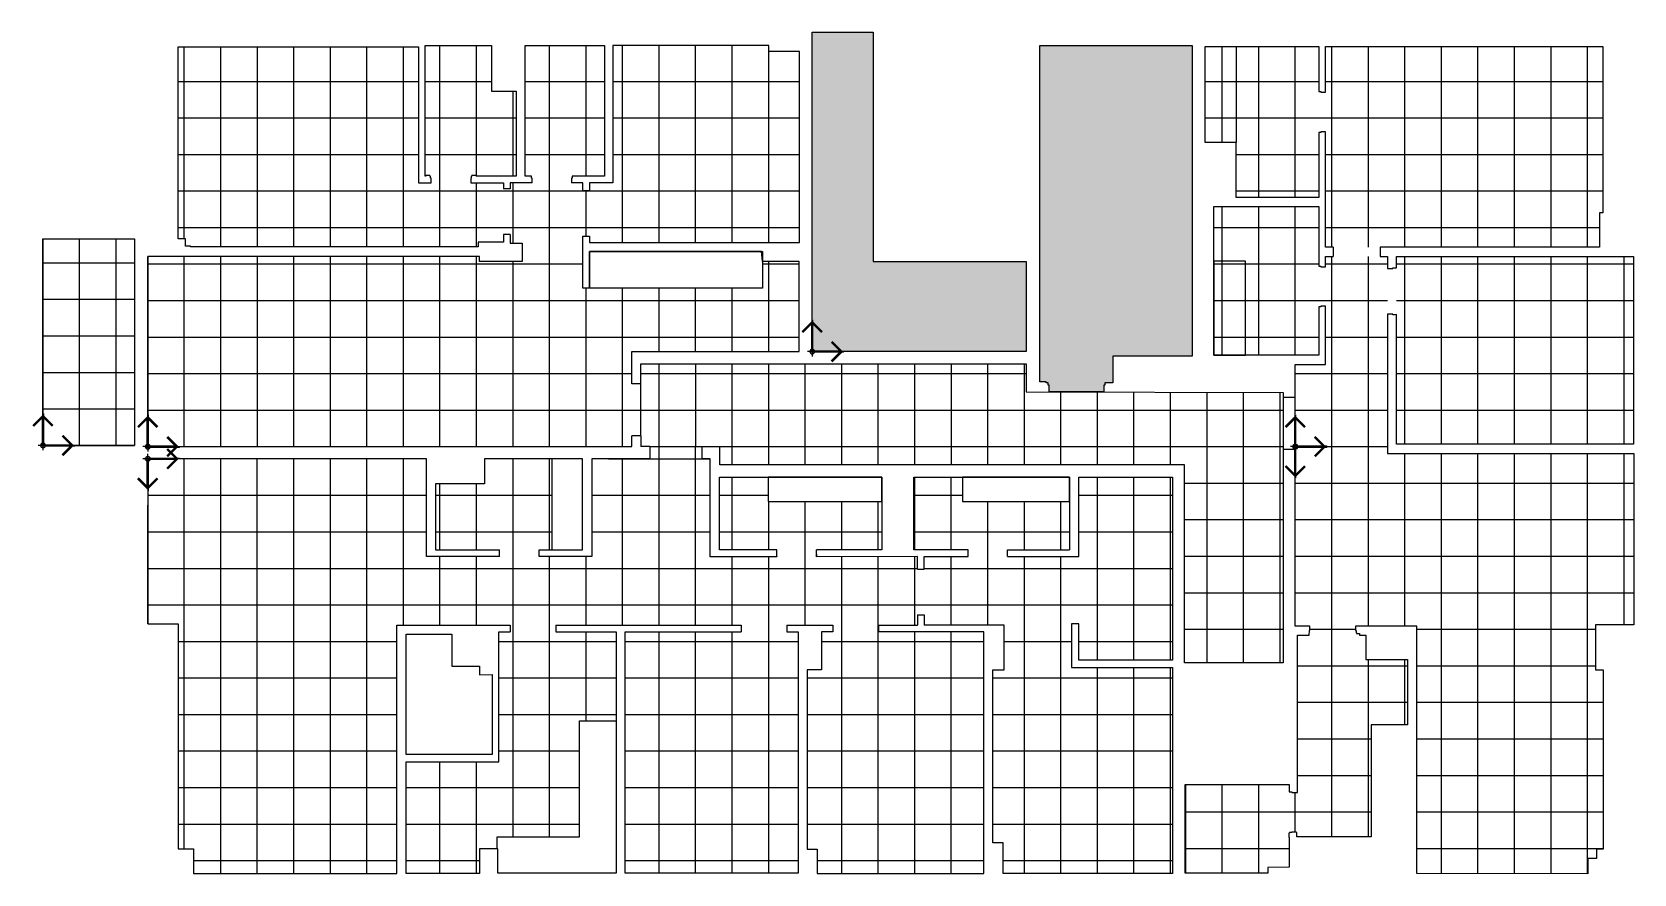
# Model space of a CAD drawing. Header units: metres. Extents: x 320 to 393, y -284 to -70.
# Drawn here: x 339.05 to 365.36, y -184.13 to -170.3 of the extents above; entities that cross this region are included whole.
import ezdxf

# ---------------------------------------------------------------- set-up
doc = ezdxf.new("R2010")
doc.units = ezdxf.units.M
for name, color, linetype in [('contorno', 2, 'Continuous'), ('hatch piso hormigon', 253, 'Continuous'), ('Hatch pisos', 252, 'Continuous'), ('Hatch pisos balcones', 252, 'Continuous')]:
    doc.layers.add(name, color=color, linetype=linetype)

# ---------------------------------------------------------------- blocks, each defined once
blk = doc.blocks.new('dsdadaaa')
at = {"layer": 'contorno', "color": 1}
for p, q in [((338.433, -127.315), (338.273, -127.315)), ((338.352, -127.395), (338.352, -127.235))]:
    blk.add_line(p, q, dxfattribs=at)
at = {"layer": 'contorno', "color": 3, "const_width": 0.04}
blk.add_lwpolyline([(338.512, -127.635), (338.352, -127.795), (338.192, -127.635), (338.352, -127.795), (338.352, -127.315), (338.832, -127.315), (338.672, -127.475), (338.832, -127.315), (338.672, -127.155)], dxfattribs=at)
at = {"layer": 'contorno', "color": 1}
blk.add_circle((338.353, -127.315), 0.04, dxfattribs=at)

msp = doc.modelspace()

# ---------------------------------------------------------------- hatches: boundary and pattern name
at = {"layer": 'hatch piso hormigon', "true_color": 0x139b48, "transparency": 33554559}
h = msp.add_hatch(dxfattribs=at)
h.set_pattern_fill('ANSI36', color=114, scale=0.01)
h.set_pattern_definition([(45, (351.860926, -125.55388), (0.01683798, 0.06173926), [0.079375, -0.015875, 0, -0.015875])])
h.paths.add_polyline_path([(352.861, -174.075), (352.861, -170.305), (351.861, -170.305), (351.861, -175.534, -0.414218), (351.881, -175.554), (355.376, -175.554), (355.376, -174.075)])
h = msp.add_hatch(dxfattribs=at)
h.set_pattern_fill('ANSI36', color=114, scale=0.01)
h.paths.add_polyline_path([(358.096, -170.526), (355.596, -170.526), (355.596, -176.05), (355.696, -176.05), (355.696, -176.065), (355.731, -176.065), (355.731, -176.102), (355.746, -176.102), (355.746, -176.215), (356.646, -176.215), (356.646, -176.102), (356.661, -176.102), (356.661, -176.065), (356.796, -176.065), (356.796, -175.626), (358.096, -175.626)])
at = {"layer": 'Hatch pisos'}
h = msp.add_hatch(dxfattribs=at)
h.set_pattern_fill('_USER', color=256, scale=0.6, double=1, pattern_type=0)
h.set_pattern_definition([(0, (340.94563, -177.1151), (0, 0.6), []), (90, (340.94563, -177.1151), (-0.6, 4e-17), [])])
h.paths.add_polyline_path([(349.045, -176.935), (349.045, -176.085), (348.895, -176.085), (348.895, -175.91), (348.895, -175.554), (351.046, -175.554), (351.646, -175.554), (351.646, -174.075), (351.046, -174.075), (351.046, -174.51), (348.201, -174.51), (348.091, -174.51), (348.091, -173.658), (348.201, -173.658), (348.201, -173.76), (351.411, -173.76), (351.651, -173.76), (351.651, -170.626), (351.146, -170.626), (351.146, -170.524), (348.586, -170.524), (348.586, -172.78), (348.201, -172.78), (348.201, -172.908), (348.091, -172.908), (348.091, -172.78), (347.909, -172.78), (347.909, -172.67), (348.446, -172.67), (348.446, -170.524), (347.146, -170.524), (347.146, -172.67), (347.249, -172.67), (347.249, -172.706), (347.259, -172.706), (347.259, -172.78), (346.899, -172.78), (346.899, -172.878), (346.789, -172.878), (346.789, -172.78), (346.251, -172.78), (346.251, -172.66), (346.341, -172.66), (346.996, -172.67), (346.996, -171.274), (346.595, -171.274), (346.595, -170.524), (345.501, -170.524), (345.501, -172.66), (345.591, -172.66), (345.591, -172.706), (345.601, -172.706), (345.601, -172.78), (345.391, -172.78), (345.391, -170.549), (341.446, -170.549), (341.446, -173.704), (341.566, -173.704), (341.566, -173.82), (341.646, -173.82), (346.376, -173.834), (346.376, -173.755), (346.789, -173.755), (346.789, -173.628), (346.899, -173.628), (346.899, -173.774), (347.095, -173.774), (347.095, -174.074), (346.395, -174.074), (346.393, -173.994), (340.946, -173.994), (340.946, -177.115), (341.186, -177.115), (348.895, -177.115), (348.895, -176.935)])
h.paths.add_polyline_path([(355.751, -176.216), (355.816, -176.216), (355.751, -176.216)])
at = {"layer": 'Hatch pisos', "true_color": 0x636466}
h = msp.add_hatch(dxfattribs=at)
h.set_pattern_fill('_USER', color=251, scale=0.6, double=1, pattern_type=0)
h.set_pattern_definition([(0, (359.7958, -177.1151), (0, 0.6), []), (90, (359.7958, -177.1151), (-0.6, 4e-17), [])])
h.paths.add_polyline_path([(360.18, -174.15), (360.18, -173.171), (358.456, -173.171), (358.456, -175.611), (360.18, -175.611), (360.18, -174.82), (360.216, -174.82), (360.216, -174.81), (360.29, -174.81), (360.29, -174.16), (360.216, -174.16), (360.216, -174.15)])
h.paths.add_polyline_path([(358.826, -172.121), (358.826, -173.021), (360.18, -173.021), (360.18, -171.954), (360.216, -171.954), (360.216, -171.944), (360.29, -171.944), (360.29, -171.944), (360.29, -171.294), (360.216, -171.294), (360.216, -171.284), (360.18, -171.284), (360.18, -170.541), (358.316, -170.54), (358.316, -172.121)])
at = {"layer": 'Hatch pisos'}
h = msp.add_hatch(dxfattribs=at)
h.set_pattern_fill('_USER', color=256, scale=0.6, double=1, pattern_type=0)
h.set_pattern_definition([(0, (359.7957, -177.1151), (0, 0.6), []), (90, (359.7957, -177.1151), (-0.6, 4e-17), [])])
h.paths.add_polyline_path([(364.795, -173.841), (364.795, -173.276), (364.846, -173.276), (364.846, -170.541), (360.291, -170.541), (360.29, -173.841)])
h.paths.add_polyline_path([(361.46, -173.99), (361.46, -177.076), (365.35, -177.076), (365.35, -173.991)], flags=17)
h.paths.add_polyline_path([(361.31, -177.226), (361.31, -173.99), (360.29, -173.99), (360.29, -175.766), (359.796, -175.766), (359.796, -180.063), (361.79, -180.063), (361.79, -184.129), (364.602, -184.135), (364.602, -183.881), (364.744, -183.881), (364.744, -183.726), (364.855, -183.726), (364.855, -180.783), (364.725, -180.783), (364.725, -180.043), (365.359, -180.043), (365.359, -177.226)])
h = msp.add_hatch(dxfattribs=at)
h.set_pattern_fill('_USER', color=1, scale=0.6, double=1, pattern_type=0)
h.set_pattern_definition([(0, (340.9457, -177.1151), (0, 0.6), []), (90, (340.9457, -177.1151), (-0.6, 4e-17), [])])
h.paths.add_polyline_path([(357.976, -177.414), (357.976, -180.664), (359.596, -180.664), (359.596, -176.225), (355.816, -176.216), (355.751, -176.216), (355.751, -176.216), (355.376, -176.215), (355.376, -175.754), (349.045, -175.754), (349.045, -176.085), (349.045, -176.935), (349.045, -177.114), (349.195, -177.113), (350.045, -177.114), (350.344, -177.114), (350.344, -177.414)])
h = msp.add_hatch(dxfattribs=at)
h.set_pattern_fill('_USER', color=256, scale=0.6, double=1, pattern_type=0)
h.set_pattern_definition([(0, (340.94534, -177.3151), (0, 0.6), []), (90, (340.94534, -177.3151), (-0.6, 4e-17), [])])
h.paths.add_polyline_path([(357.776, -177.614), (356.238, -177.614), (356.238, -178.921), (355.071, -178.921), (355.071, -178.811), (356.088, -178.811), (356.088, -178.014), (354.331, -178.014), (354.331, -177.614), (353.531, -177.614), (353.531, -178.811), (354.421, -178.811), (354.421, -178.921), (353.7, -178.921), (353.7, -179.126), (353.59, -179.126), (353.59, -178.921), (351.929, -178.924), (351.929, -178.811), (353.004, -178.811), (353.004, -178.014), (351.139, -178.014), (351.139, -177.614), (350.339, -177.614), (350.339, -178.811), (351.279, -178.811), (351.279, -178.925), (350.184, -178.926), (350.184, -177.314), (350.045, -177.314), (350.045, -177.114), (349.195, -177.114), (349.195, -177.314), (348.239, -177.315), (348.239, -178.921), (347.374, -178.921), (347.374, -178.811), (347.589, -178.811), (347.589, -177.315), (346.475, -177.315), (346.475, -177.728), (345.675, -177.728), (345.675, -178.811), (346.724, -178.811), (346.724, -178.921), (345.525, -178.921), (345.525, -177.315), (340.966, -177.315, -0.414218), (340.946, -177.335), (340.946, -177.355), (340.945, -180.024), (341.445, -180.024), (341.445, -183.724), (341.695, -183.724), (341.695, -184.126), (345.038, -184.126), (345.038, -180.046), (346.897, -180.046), (346.897, -180.156), (346.715, -180.156), (346.715, -182.293), (345.188, -182.293), (345.188, -184.129), (346.395, -184.129), (346.395, -183.724), (346.687, -183.724), (346.687, -183.524), (348.038, -183.524), (348.038, -181.621), (348.638, -181.621), (348.638, -180.156), (347.647, -180.156), (347.647, -180.046), (350.693, -180.046), (350.693, -180.156), (348.788, -180.156), (348.788, -184.124), (351.629, -184.124), (351.629, -180.156), (351.443, -180.156), (351.443, -180.046), (352.197, -180.046), (352.197, -180.156), (352.015, -180.156), (352.015, -180.781), (351.78, -180.781), (351.78, -183.725), (351.944, -183.725), (351.944, -184.126), (354.679, -184.126), (354.679, -180.156), (352.947, -180.156), (352.947, -180.046), (353.59, -180.046), (353.59, -179.876), (353.7, -179.876), (353.7, -180.046), (355.015, -180.046), (355.015, -180.781), (354.829, -180.781), (354.829, -183.623), (354.995, -183.624), (354.995, -184.126), (357.776, -184.126), (357.776, -180.744), (356.118, -180.744), (356.118, -180.024), (356.238, -180.024), (356.238, -180.624), (357.776, -180.624)])
h = msp.add_hatch(dxfattribs=at)
h.set_pattern_fill('_USER', color=256, scale=0.6, double=1, pattern_type=0)
h.set_pattern_definition([(0, (359.7957, -177.1151), (0, 0.6), []), (90, (359.7957, -177.1151), (-0.6, 4e-17), [])])
h.paths.add_polyline_path([(361.04, -181.685), (361.64, -181.685), (361.64, -180.613), (360.955, -180.613), (360.955, -180.213), (360.848, -180.213), (360.848, -180.183), (360.803, -180.183), (360.803, -180.173), (360.793, -180.173), (360.793, -180.137), (360.783, -180.137), (360.783, -180.063), (360.033, -180.063), (360.033, -180.137), (360.028, -180.137), (360.023, -180.213), (359.831, -180.213), (359.831, -182.796), (359.811, -182.796), (359.737, -182.796), (359.737, -182.786), (359.694, -182.786), (359.696, -182.665), (357.985, -182.665), (357.985, -184.124), (359.346, -184.124), (359.346, -184.026), (359.696, -184.025), (359.696, -183.536), (359.691, -183.536), (359.691, -183.466), (359.701, -183.466), (359.701, -183.456), (359.737, -183.456), (359.737, -183.446), (359.811, -183.446), (359.811, -183.456), (359.821, -183.456), (359.821, -183.525), (361.04, -183.525)])
at = {"layer": 'Hatch pisos balcones'}
h = msp.add_hatch(dxfattribs=at)
h.set_pattern_fill('_USER', color=256, scale=0.6, double=1, pattern_type=0)
h.set_pattern_definition([(0, (339.22536, -177.0951), (0, 0.6), []), (90, (339.22536, -177.0951), (-0.6, 4e-17), [])])
h.paths.add_polyline_path([(340.726, -173.704), (339.225, -173.704), (339.225, -177.095), (340.726, -177.095)])

# ---------------------------------------------------------------- linework, layer by layer
at = {"layer": 'contorno'}
for p, q in [((346.899, -172.878), (346.789, -172.878)), ((348.091, -172.908), (348.201, -172.908)), ((346.899, -173.628), (346.789, -173.628)), ((348.091, -173.658), (348.201, -173.658)), ((360.419, -173.841), (360.419, -173.99)), ((361.189, -173.841), (361.189, -173.99)), ((360.29, -174.16), (360.29, -173.99)), ((360.29, -175.766), (360.29, -174.81)), ((349.045, -175.754), (355.376, -175.754)), ((349.045, -176.085), (349.045, -175.754)), ((355.376, -175.754), (355.376, -176.215)), ((349.045, -176.935), (349.045, -176.085)), ((355.376, -176.215), (359.596, -176.225)), ((359.596, -176.225), (359.596, -180.664)), ((359.596, -176.305), (359.796, -176.305)), ((349.045, -176.935), (349.045, -177.114)), ((349.195, -177.314), (348.239, -177.315)), ((348.239, -177.315), (348.239, -178.921)), ((349.195, -177.113), (349.045, -177.114)), ((349.195, -177.114), (349.195, -177.314)), ((350.045, -177.114), (350.045, -177.314)), ((350.045, -177.114), (350.344, -177.114)), ((350.184, -177.314), (350.045, -177.314)), ((350.184, -178.926), (350.184, -177.314)), ((350.344, -177.414), (350.344, -177.114)), ((359.596, -177.155), (359.796, -177.155)), ((357.976, -177.414), (350.344, -177.414)), ((356.238, -178.921), (356.238, -177.614)), ((356.238, -177.614), (357.776, -177.614)), ((357.776, -177.614), (357.776, -180.624)), ((357.976, -180.664), (357.976, -177.414)), ((348.239, -178.921), (347.374, -178.921)), ((351.279, -178.925), (350.184, -178.926)), ((351.279, -178.811), (350.339, -178.811)), ((353.59, -178.921), (351.929, -178.924)), ((353.59, -179.126), (353.59, -178.921)), ((353.7, -179.126), (353.7, -178.921)), ((353.7, -178.921), (354.421, -178.921)), ((355.071, -178.811), (356.088, -178.811)), ((355.071, -178.921), (356.238, -178.921)), ((353.59, -179.126), (353.7, -179.126)), ((353.59, -179.876), (353.7, -179.876)), ((353.59, -179.876), (353.59, -180.046)), ((353.7, -179.876), (353.7, -180.046)), ((352.947, -180.046), (353.59, -180.046)), ((355.015, -180.046), (353.7, -180.046)), ((355.015, -180.781), (355.015, -180.046)), ((356.238, -180.024), (356.118, -180.024)), ((356.118, -180.024), (356.118, -180.744)), ((356.238, -180.624), (356.238, -180.024)), ((356.118, -180.744), (357.776, -180.744)), ((357.776, -180.624), (356.238, -180.624)), ((357.776, -180.744), (357.776, -184.126)), ((359.596, -180.664), (357.976, -180.664)), ((354.829, -183.623), (354.829, -180.781)), ((354.829, -180.781), (355.015, -180.781)), ((354.995, -183.624), (354.829, -183.623)), ((354.995, -184.126), (354.995, -183.624)), ((357.776, -184.126), (354.995, -184.126))]:
    msp.add_line(p, q, dxfattribs=at)
for points in [[(351.861, -170.305), (352.861, -170.305), (352.861, -174.075), (355.376, -174.075), (355.376, -175.554), (351.861, -175.554)], [(358.826, -172.12), (358.316, -172.12), (358.316, -170.54), (358.826, -170.54)], [(340.726, -177.095), (339.225, -177.095), (339.225, -173.704), (340.726, -173.704)], [(351.046, -174.51), (348.201, -174.51), (348.201, -173.91), (351.046, -173.91)], [(358.979, -174.07), (358.456, -174.07), (358.456, -175.61), (358.979, -175.61)], [(351.139, -178.014), (353.004, -178.014), (353.004, -177.614), (351.139, -177.614)], [(354.331, -178.014), (356.088, -178.014), (356.088, -177.614), (354.331, -177.614)], [(345.188, -180.196), (345.94, -180.196), (345.94, -180.722), (346.395, -180.722), (346.395, -180.862), (346.605, -180.86), (346.605, -182.174), (345.188, -182.174)]]:
    msp.add_lwpolyline(points, close=True, dxfattribs=at)
for points in [[(341.446, -170.549), (345.391, -170.549), (345.391, -172.78), (345.601, -172.78)], [(346.789, -173.628), (346.789, -173.755), (346.376, -173.755), (346.376, -173.834), (341.646, -173.834), (341.646, -173.82), (341.566, -173.82), (341.566, -173.704), (341.446, -173.704), (341.446, -170.549)], [(345.601, -172.78), (345.601, -172.706), (345.591, -172.706), (345.591, -172.67), (345.581, -172.67), (345.581, -172.66), (345.511, -172.66), (345.511, -172.67), (345.501, -172.67), (345.501, -170.524), (346.595, -170.524), (346.595, -171.274), (346.996, -171.274), (346.996, -172.67), (346.341, -172.67), (346.341, -172.66), (346.271, -172.66), (346.271, -172.67), (346.261, -172.67), (346.261, -172.706), (346.251, -172.706), (346.251, -172.78)], [(347.259, -172.78), (347.259, -172.706), (347.249, -172.706), (347.249, -172.67), (347.146, -172.67), (347.146, -170.524), (348.446, -170.524), (348.446, -172.67), (347.919, -172.67), (347.919, -172.706), (347.909, -172.706), (347.909, -172.78)], [(348.201, -173.658), (348.201, -173.76), (351.411, -173.76), (351.651, -173.76), (351.651, -170.626), (351.146, -170.626), (351.146, -170.524), (348.586, -170.524), (348.586, -172.78), (348.211, -172.78), (348.201, -172.78), (348.201, -172.908)], [(355.601, -170.527), (358.101, -170.527), (358.101, -175.627), (356.801, -175.627), (356.801, -176.066), (356.666, -176.066), (356.666, -176.103), (356.651, -176.103), (356.651, -176.216), (355.751, -176.216), (355.751, -176.103), (355.736, -176.103), (355.736, -176.066), (355.701, -176.066), (355.701, -176.051), (355.601, -176.051), (355.601, -170.527)], [(358.316, -170.54), (360.18, -170.541), (360.18, -171.284), (360.216, -171.284), (360.216, -171.294), (360.29, -171.294)], [(360.29, -171.944), (360.29, -171.944), (360.216, -171.944), (360.216, -171.954), (360.18, -171.954), (360.18, -173.021), (358.826, -173.021), (358.826, -172.121), (358.316, -172.121), (358.316, -170.54)], [(360.29, -170.541), (364.846, -170.541), (364.846, -173.276), (364.795, -173.276), (364.795, -173.841), (361.189, -173.841)], [(360.29, -171.294), (360.291, -170.541)], [(360.419, -173.841), (360.29, -173.841), (360.29, -171.944)], [(346.251, -172.78), (346.789, -172.78), (346.789, -172.878)], [(347.259, -172.78), (346.899, -172.78), (346.899, -172.878)], [(348.091, -172.908), (348.091, -172.78), (347.909, -172.78)], [(358.456, -173.171), (360.18, -173.171), (360.18, -174.15), (360.216, -174.15), (360.216, -174.16), (360.29, -174.16)], [(360.29, -174.81), (360.216, -174.81), (360.216, -174.82), (360.18, -174.82), (360.18, -175.611), (358.456, -175.611), (358.456, -173.171)], [(346.899, -173.628), (346.899, -173.774), (347.095, -173.774), (347.095, -174.074), (346.395, -174.074), (346.393, -173.994), (340.946, -173.994), (340.946, -177.115), (348.895, -177.115), (348.895, -176.935)], [(348.895, -176.085), (348.895, -175.554), (351.646, -175.554), (351.646, -174.075), (351.046, -174.075), (351.029, -173.91), (348.201, -173.91), (348.201, -174.51), (348.091, -174.51), (348.091, -173.658)], [(360.29, -173.99), (360.419, -173.99)], [(361.189, -173.99), (361.31, -173.99), (361.31, -174.188)], [(361.31, -174.188), (361.31, -174.188), (361.325, -174.188), (361.399, -174.188), (361.399, -174.178), (361.46, -174.178), (361.46, -173.99), (365.351, -173.991), (365.35, -177.076), (361.46, -177.076), (361.46, -174.947), (361.435, -174.948), (361.399, -174.948), (361.399, -174.938), (361.31, -174.938)], [(361.31, -174.938), (361.31, -177.226), (365.359, -177.226), (365.359, -180.043), (364.725, -180.043), (364.725, -180.783), (364.855, -180.783), (364.855, -183.726), (364.744, -183.726), (364.744, -183.881), (364.602, -183.881), (364.602, -184.135), (361.79, -184.129), (361.79, -180.063), (360.783, -180.063)], [(360.033, -180.063), (359.796, -180.063), (359.796, -175.766), (360.29, -175.766)], [(349.045, -176.085), (348.895, -176.085)], [(349.045, -176.935), (348.895, -176.935)], [(346.724, -178.921), (345.525, -178.921), (345.525, -177.315), (340.945, -177.315), (340.945, -180.024), (341.445, -180.024), (341.445, -183.724), (341.695, -183.724), (341.695, -184.126), (345.038, -184.126), (345.038, -180.046), (346.897, -180.046)], [(347.374, -178.811), (348.089, -178.811), (348.089, -177.315), (346.475, -177.315), (346.475, -177.728), (345.675, -177.728), (345.675, -178.811), (346.724, -178.811)], [(347.589, -178.811), (347.589, -177.315)], [(349.195, -177.114), (350.045, -177.114)], [(350.339, -178.811), (350.339, -177.614), (353.004, -177.614), (353.004, -178.811), (351.929, -178.811)], [(354.421, -178.811), (353.531, -178.811), (353.531, -177.614), (356.088, -177.614), (356.088, -178.811)], [(346.724, -178.921), (346.724, -178.811)], [(347.374, -178.921), (347.374, -178.811)], [(351.279, -178.921), (351.279, -178.925), (351.279, -178.811)], [(351.929, -178.884), (351.929, -178.924), (351.929, -178.811)], [(354.421, -178.921), (354.421, -178.811)], [(355.071, -178.921), (355.071, -178.811)], [(347.647, -180.156), (348.638, -180.156), (348.638, -184.124), (346.695, -184.124), (346.695, -183.724), (346.395, -183.724), (346.395, -184.129), (345.188, -184.129), (345.188, -182.293), (346.715, -182.293), (346.715, -180.156), (346.897, -180.156)], [(346.897, -180.046), (346.897, -180.156)], [(347.647, -180.046), (347.647, -180.156)], [(347.647, -180.046), (350.693, -180.046)], [(351.443, -180.156), (351.629, -180.156), (351.629, -184.124), (348.788, -184.124), (348.788, -180.156), (350.693, -180.156)], [(350.693, -180.046), (350.693, -180.156)], [(351.443, -180.046), (351.443, -180.156)], [(351.443, -180.046), (352.197, -180.046)], [(352.197, -180.156), (352.015, -180.156), (352.015, -180.781), (351.78, -180.781), (351.78, -183.725), (351.944, -183.725), (351.944, -184.126), (354.679, -184.126), (354.679, -180.156), (352.947, -180.156)], [(352.197, -180.046), (352.197, -180.156)], [(352.947, -180.046), (352.947, -180.156)], [(357.985, -182.665), (359.696, -182.665), (359.694, -182.786), (359.737, -182.786), (359.737, -182.796), (359.811, -182.796), (359.831, -182.796), (359.831, -180.213), (360.023, -180.213), (360.028, -180.137), (360.033, -180.137), (360.033, -180.063)], [(360.783, -180.063), (360.783, -180.137), (360.793, -180.137), (360.793, -180.173), (360.803, -180.173), (360.803, -180.183), (360.848, -180.183), (360.848, -180.213), (360.955, -180.213), (360.955, -180.613), (361.64, -180.613), (361.64, -181.685), (361.04, -181.685), (361.04, -183.525), (359.821, -183.525), (359.821, -183.456), (359.811, -183.456), (359.811, -183.446), (359.737, -183.446), (359.737, -183.456), (359.701, -183.456), (359.701, -183.466), (359.691, -183.466), (359.691, -183.536), (359.696, -183.536), (359.696, -184.025), (359.346, -184.026), (359.346, -184.124), (357.985, -184.124), (357.985, -182.665)], [(346.687, -183.726), (346.687, -183.524), (348.038, -183.524), (348.038, -181.621), (348.638, -181.621)]]:
    msp.add_lwpolyline(points, dxfattribs=at)

# ---------------------------------------------------------------- block references
at = {"layer": 'contorno', "xscale": -1, "rotation": 180}
for p in [(13.508, -302.869), (0.873, -304.41), (2.593, -304.43), (21.443, -304.43)]:
    msp.add_blockref('dsdadaaa', p, dxfattribs=at)
at = {"layer": 'contorno'}
for p in [(21.443, -49.8), (2.593, -50)]:
    msp.add_blockref('dsdadaaa', p, dxfattribs=at)

doc.saveas('drawing.dxf')
